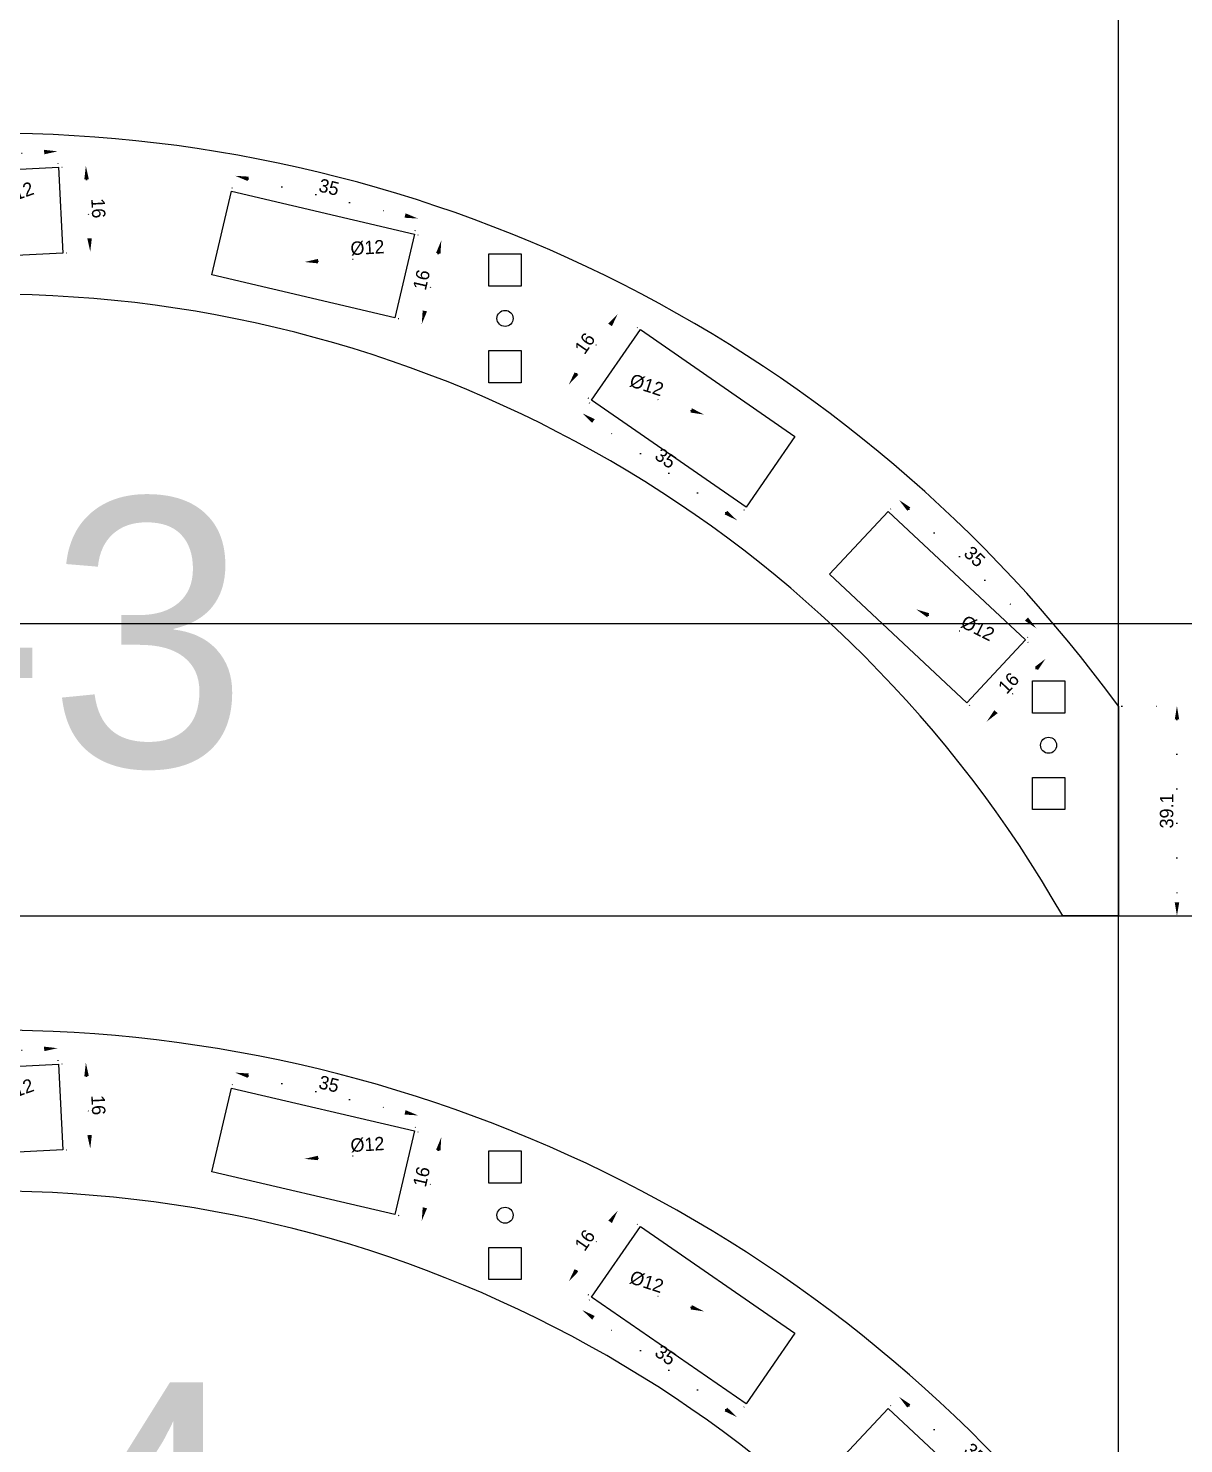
# Model space of a CAD drawing. Header units: millimetres. Extents: x -118 to 1034, y -2217 to 612.
# Drawn here: x 652.5 to 867.7, y -835.3 to -571.6 of the extents above; entities that cross this region are included whole.
import ezdxf
from ezdxf.enums import TextEntityAlignment as Align

# ---------------------------------------------------------------- set-up
doc = ezdxf.new("R2010")
doc.units = ezdxf.units.MM
doc.linetypes.add('DOTTED', pattern=[6.35, 0, -6.35])
doc.layers.add('Dimensions', color=1, linetype='DOTTED')
doc.layers.add('Notes', color=73, linetype='Continuous')
doc.layers.add('Holes', color=1, linetype='Continuous', plot=False)
doc.styles.get("Standard").update_dxf_attribs({"font": 'FreeSans.ttf'})
doc.dimstyles.new('ISO-25', dxfattribs={"dimtxt": 2.5, "dimasz": 2.5, "dimexe": 1.25, "dimexo": 0.625, "dimtad": 1, "dimdec": 3, "dimdsep": 46, "dimtxsty": 'Standard', "dimcen": 2.5, "dimadec": 0, "dimazin": 0, "dimtfac": 1, "dimtmove": 0, "dimatfit": 3, "dimfxl": 1, "dimarcsym": 0})

# ---------------------------------------------------------------- blocks, each defined once
blk = doc.blocks.new('*D33')
at = {"layer": 'Defpoints', "color": 0}
for p in [(167.12, -55.48), (194.71, -77.22), (192.68, -79.39)]:
    blk.add_point(p, dxfattribs=at)
at = {"layer": 'Dimensions', "color": 0, "lineweight": -2}
for p, q in [((167.54, -55.03), (170, -52.4)), ((170.97, -55.02), (192.88, -75.52)), ((193.1, -78.94), (195.56, -76.31))]:
    blk.add_line(p, q, dxfattribs=at)
at = {"layer": 'Dimensions', "color": 0}
for points in [[(171.26, -54.72), (170.69, -55.33), (169.15, -53.32)], [(192.6, -75.82), (193.17, -75.21), (194.71, -77.22)]]:
    blk.add_solid(points, dxfattribs=at)
at = {"layer": 'Dimensions', "color": 0, "insert": (183.23, -63.87), "char_height": 2.5, "attachment_point": 5, "rotation": 316.9131}
blk.add_mtext('35', dxfattribs=at)
blk = doc.blocks.new('*D34')
at = {"layer": 'Defpoints', "color": 0}
for p in [(12.58, 8.65), (13.39, -7.33), (18.52, -7.07)]:
    blk.add_point(p, dxfattribs=at)
at = {"layer": 'Dimensions', "color": 0, "lineweight": -2}
for p, q in [((13.2, 8.68), (18.95, 8.97)), ((17.83, 6.41), (18.39, -4.57)), ((14.01, -7.3), (19.76, -7.01))]:
    blk.add_line(p, q, dxfattribs=at)
at = {"layer": 'Dimensions', "color": 0}
for points in [[(18.25, 6.43), (17.41, 6.39), (17.7, 8.91)], [(17.97, -4.59), (18.81, -4.55), (18.52, -7.07)]]:
    blk.add_solid(points, dxfattribs=at)
at = {"layer": 'Dimensions', "color": 0, "insert": (20.02, 1.02), "char_height": 2.5, "attachment_point": 5, "rotation": 272.9103}
blk.add_mtext('16', dxfattribs=at)
blk = doc.blocks.new('*D35')
at = {"layer": 'Defpoints', "color": 0}
for p in [(172.35, -73.69), (183.09, -79.03)]:
    blk.add_point(p, dxfattribs=at)
at = {"layer": 'Dimensions', "color": 0, "lineweight": -2}
blk.add_line((174.58, -74.8), (186.06, -80.5), dxfattribs=at)
at = {"layer": 'Dimensions', "color": 0}
blk.add_solid([(174.77, -74.42), (174.4, -75.17), (172.35, -73.69)], dxfattribs=at)
at = {"layer": 'Dimensions', "color": 0, "insert": (183.81, -77.23), "char_height": 2.5, "attachment_point": 5, "rotation": 333.5748}
blk.add_mtext('%%c12', dxfattribs=at)
blk = doc.blocks.new('Square hole unit')
for points in [[(-3, 6), (-3, 12), (3, 12), (3, 6)], [(-3, -12), (-3, -6), (3, -6), (3, -12)]]:
    blk.add_lwpolyline(points, close=True)
blk.add_circle((0, 0), 1.5)
blk = doc.blocks.new('*D1185')
at = {"layer": 'Defpoints', "color": 0}
for p in [(12.43, 11.62), (12.58, 8.65), (-22.38, 6.87)]:
    blk.add_point(p, dxfattribs=at)
at = {"layer": 'Dimensions', "color": 0, "lineweight": -2}
for p, q in [((-22.41, 7.5), (-22.59, 11.09)), ((-20.03, 9.97), (9.93, 11.49)), ((12.55, 9.27), (12.36, 12.86))]:
    blk.add_line(p, q, dxfattribs=at)
at = {"layer": 'Dimensions', "color": 0}
for points in [[(9.95, 11.07), (9.91, 11.91), (12.43, 11.62)], [(-20.05, 10.38), (-20.01, 9.55), (-22.53, 9.84)]]:
    blk.add_solid(points, dxfattribs=at)
at = {"layer": 'Dimensions', "color": 0, "insert": (-5.15, 12.64), "char_height": 2.5, "attachment_point": 5, "rotation": 2.9103}
blk.add_mtext('35', dxfattribs=at)
blk = doc.blocks.new('*D1187')
at = {"layer": 'Defpoints', "color": 0}
for p in [(167.12, -55.48), (194.71, -77.22), (192.68, -79.39)]:
    blk.add_point(p, dxfattribs=at)
at = {"layer": 'Dimensions', "color": 0, "lineweight": -2}
for p, q in [((167.54, -55.03), (170, -52.4)), ((170.97, -55.02), (192.88, -75.52)), ((193.1, -78.94), (195.56, -76.31))]:
    blk.add_line(p, q, dxfattribs=at)
at = {"layer": 'Dimensions', "color": 0}
for points in [[(171.26, -54.72), (170.69, -55.33), (169.15, -53.32)], [(192.6, -75.82), (193.17, -75.21), (194.71, -77.22)]]:
    blk.add_solid(points, dxfattribs=at)
at = {"layer": 'Dimensions', "color": 0, "insert": (183.23, -63.87), "char_height": 2.5, "attachment_point": 5, "rotation": 316.9131}
blk.add_mtext('35', dxfattribs=at)
blk = doc.blocks.new('*D1191')
at = {"layer": 'Defpoints', "color": 0}
for p in [(5.65, 2.01), (-5.65, -2.01)]:
    blk.add_point(p, dxfattribs=at)
at = {"layer": 'Dimensions', "color": 0, "lineweight": -2}
blk.add_line((-3.3, -1.17), (8.78, 3.12), dxfattribs=at)
at = {"layer": 'Dimensions', "color": 0}
blk.add_solid([(-3.44, -0.78), (-3.16, -1.57), (-5.65, -2.01)], dxfattribs=at)
at = {"layer": 'Dimensions', "color": 0, "insert": (4.86, 3.78), "char_height": 2.5, "attachment_point": 5, "rotation": 19.572}
blk.add_mtext('%%c12', dxfattribs=at)
blk = doc.blocks.new('*D1192')
at = {"layer": 'Defpoints', "color": 0}
for p in [(172.35, -73.69), (183.09, -79.03)]:
    blk.add_point(p, dxfattribs=at)
at = {"layer": 'Dimensions', "color": 0, "lineweight": -2}
blk.add_line((174.58, -74.8), (186.06, -80.5), dxfattribs=at)
at = {"layer": 'Dimensions', "color": 0}
blk.add_solid([(174.77, -74.42), (174.4, -75.17), (172.35, -73.69)], dxfattribs=at)
at = {"layer": 'Dimensions', "color": 0, "insert": (183.81, -77.23), "char_height": 2.5, "attachment_point": 5, "rotation": 333.5748}
blk.add_mtext('%%c12', dxfattribs=at)
blk = doc.blocks.new('*D1193')
at = {"layer": 'Defpoints', "color": 0}
for p in [(44.82, 4.18), (79.58, -0.9), (78.91, -3.79)]:
    blk.add_point(p, dxfattribs=at)
at = {"layer": 'Dimensions', "color": 0, "lineweight": -2}
for p, q in [((44.97, 4.79), (45.79, 8.29)), ((47.94, 6.5), (77.15, -0.33)), ((79.05, -3.18), (79.87, 0.32))]:
    blk.add_line(p, q, dxfattribs=at)
at = {"layer": 'Dimensions', "color": 0}
for points in [[(48.03, 6.91), (47.84, 6.09), (45.5, 7.07)], [(77.05, -0.74), (77.24, 0.08), (79.58, -0.9)]]:
    blk.add_solid(points, dxfattribs=at)
at = {"layer": 'Dimensions', "color": 0, "insert": (62.98, 4.95), "char_height": 2.5, "attachment_point": 5, "rotation": 346.8394}
blk.add_mtext('35', dxfattribs=at)
blk = doc.blocks.new('*D1194')
at = {"layer": 'Defpoints', "color": 0}
for p in [(12.58, 8.65), (13.39, -7.33), (18.52, -7.07)]:
    blk.add_point(p, dxfattribs=at)
at = {"layer": 'Dimensions', "color": 0, "lineweight": -2}
for p, q in [((13.2, 8.68), (18.95, 8.97)), ((17.83, 6.41), (18.39, -4.57)), ((14.01, -7.3), (19.76, -7.01))]:
    blk.add_line(p, q, dxfattribs=at)
at = {"layer": 'Dimensions', "color": 0}
for points in [[(18.25, 6.43), (17.41, 6.39), (17.7, 8.91)], [(17.97, -4.59), (18.81, -4.55), (18.52, -7.07)]]:
    blk.add_solid(points, dxfattribs=at)
at = {"layer": 'Dimensions', "color": 0, "insert": (20.02, 1.02), "char_height": 2.5, "attachment_point": 5, "rotation": 272.9103}
blk.add_mtext('16', dxfattribs=at)
blk = doc.blocks.new('*D1195')
at = {"layer": 'Defpoints', "color": 0}
for p in [(58.44, -8.99), (70.41, -8.26)]:
    blk.add_point(p, dxfattribs=at)
at = {"layer": 'Dimensions', "color": 0, "lineweight": -2}
blk.add_line((60.93, -8.84), (73.72, -8.05), dxfattribs=at)
at = {"layer": 'Dimensions', "color": 0}
blk.add_solid([(60.91, -8.42), (60.96, -9.25), (58.44, -8.99)], dxfattribs=at)
at = {"layer": 'Dimensions', "color": 0, "insert": (70.14, -6.34), "char_height": 2.5, "attachment_point": 5, "rotation": 3.5012}
blk.add_mtext('%%c12', dxfattribs=at)
blk = doc.blocks.new('*D1197')
at = {"layer": 'Defpoints', "color": 0}
for p in [(78.91, -3.79), (75.26, -19.37), (80.26, -20.54)]:
    blk.add_point(p, dxfattribs=at)
at = {"layer": 'Dimensions', "color": 0, "lineweight": -2}
for p, q in [((79.51, -3.93), (85.12, -5.25)), ((83.34, -7.4), (80.83, -18.11)), ((75.87, -19.51), (81.48, -20.83))]:
    blk.add_line(p, q, dxfattribs=at)
at = {"layer": 'Dimensions', "color": 0}
for points in [[(83.74, -7.49), (82.93, -7.3), (83.9, -4.96)], [(80.43, -18.01), (81.24, -18.2), (80.26, -20.54)]]:
    blk.add_solid(points, dxfattribs=at)
at = {"layer": 'Dimensions', "color": 0, "insert": (80.22, -12.32), "char_height": 2.5, "attachment_point": 5, "rotation": 76.8394}
blk.add_mtext('16', dxfattribs=at)
blk = doc.blocks.new('*D1198')
at = {"layer": 'Defpoints', "color": 0}
for p in [(192.68, -79.39), (181.75, -91.08), (185.5, -94.59)]:
    blk.add_point(p, dxfattribs=at)
at = {"layer": 'Dimensions', "color": 0, "lineweight": -2}
for p, q in [((193.13, -79.82), (197.34, -83.75)), ((194.72, -84.73), (187.21, -92.76)), ((182.2, -91.51), (186.41, -95.44))]:
    blk.add_line(p, q, dxfattribs=at)
at = {"layer": 'Dimensions', "color": 0}
for points in [[(195.02, -85.01), (194.42, -84.44), (196.43, -82.9)], [(186.9, -92.47), (187.51, -93.04), (185.5, -94.59)]]:
    blk.add_solid(points, dxfattribs=at)
at = {"layer": 'Dimensions', "color": 0, "insert": (189.56, -87.43), "char_height": 2.5, "attachment_point": 5, "rotation": 46.9131}
blk.add_mtext('16', dxfattribs=at)
blk = doc.blocks.new('*D1199')
at = {"layer": 'Defpoints', "color": 0}
for p in [(111.87, -34.74), (110.18, -37.18), (140.66, -54.65)]:
    blk.add_point(p, dxfattribs=at)
at = {"layer": 'Dimensions', "color": 0, "lineweight": -2}
for p, q in [((111.52, -35.25), (109.47, -38.21)), ((136.91, -55.67), (112.24, -38.61)), ((140.3, -55.17), (138.26, -58.12))]:
    blk.add_line(p, q, dxfattribs=at)
at = {"layer": 'Dimensions', "color": 0}
for points in [[(112.48, -38.26), (112, -38.95), (110.18, -37.18)], [(136.68, -56.02), (137.15, -55.33), (138.97, -57.1)]]:
    blk.add_solid(points, dxfattribs=at)
at = {"layer": 'Dimensions', "color": 0, "insert": (125.67, -45.56), "char_height": 2.5, "attachment_point": 5, "rotation": 325.3265}
blk.add_mtext('35', dxfattribs=at)
blk = doc.blocks.new('*D1200')
at = {"layer": 'Defpoints', "color": 0}
for p in [(116.76, -18.66), (120.98, -21.58), (111.87, -34.74)]:
    blk.add_point(p, dxfattribs=at)
at = {"layer": 'Dimensions', "color": 0, "lineweight": -2}
for p, q in [((120.46, -21.23), (115.73, -17.95)), ((109.08, -29.76), (115.33, -20.72)), ((111.36, -34.39), (106.62, -31.11))]:
    blk.add_line(p, q, dxfattribs=at)
at = {"layer": 'Dimensions', "color": 0}
for points in [[(115.68, -20.95), (114.99, -20.48), (116.76, -18.66)], [(108.73, -29.53), (109.42, -30), (107.65, -31.82)]]:
    blk.add_solid(points, dxfattribs=at)
at = {"layer": 'Dimensions', "color": 0, "insert": (110.63, -24.15), "char_height": 2.5, "attachment_point": 5, "rotation": 55.3265}
blk.add_mtext('16', dxfattribs=at)
blk = doc.blocks.new('*D1201')
at = {"layer": 'Defpoints', "color": 0}
for p in [(121.41, -33.7), (132.82, -37.41)]:
    blk.add_point(p, dxfattribs=at)
at = {"layer": 'Dimensions', "color": 0, "lineweight": -2}
blk.add_line((130.45, -36.64), (118.26, -32.68), dxfattribs=at)
at = {"layer": 'Dimensions', "color": 0}
blk.add_solid([(130.32, -37.04), (130.57, -36.24), (132.82, -37.41)], dxfattribs=at)
at = {"layer": 'Dimensions', "color": 0, "insert": (122.15, -31.92), "char_height": 2.5, "attachment_point": 5, "rotation": 341.9883}
blk.add_mtext('%%c12', dxfattribs=at)
blk = doc.blocks.new('*D1204')
at = {"layer": 'Defpoints', "color": 0}
for p in [(855.51, -697.87), (845.15, -736.97), (866.42, -736.97)]:
    blk.add_point(p, dxfattribs=at)
at = {"layer": 'Dimensions', "color": 0, "lineweight": -2}
for p, q in [((856.13, -697.87), (867.67, -697.87)), ((866.42, -700.37), (866.42, -734.47)), ((845.78, -736.97), (867.67, -736.97))]:
    blk.add_line(p, q, dxfattribs=at)
at = {"layer": 'Dimensions', "color": 0}
for points in [[(866.84, -700.37), (866.01, -700.37), (866.42, -697.87)], [(866.01, -734.47), (866.84, -734.47), (866.42, -736.97)]]:
    blk.add_solid(points, dxfattribs=at)
at = {"layer": 'Dimensions', "color": 0, "insert": (864.51, -717.42), "char_height": 2.5, "attachment_point": 5, "rotation": 90}
blk.add_mtext('39.1', dxfattribs=at)
blk = doc.blocks.new('*D1205')
at = {"layer": 'Defpoints', "color": 0}
for p in [(12.58, 8.65), (13.39, -7.33), (18.52, -7.07)]:
    blk.add_point(p, dxfattribs=at)
at = {"layer": 'Dimensions', "color": 0, "lineweight": -2}
for p, q in [((13.2, 8.68), (18.95, 8.97)), ((17.83, 6.41), (18.39, -4.57)), ((14.01, -7.3), (19.76, -7.01))]:
    blk.add_line(p, q, dxfattribs=at)
at = {"layer": 'Dimensions', "color": 0}
for points in [[(18.25, 6.43), (17.41, 6.39), (17.7, 8.91)], [(17.97, -4.59), (18.81, -4.55), (18.52, -7.07)]]:
    blk.add_solid(points, dxfattribs=at)
at = {"layer": 'Dimensions', "color": 0, "insert": (20.02, 1.02), "char_height": 2.5, "attachment_point": 5, "rotation": 272.9103}
blk.add_mtext('16', dxfattribs=at)
blk = doc.blocks.new('*D1206')
at = {"layer": 'Defpoints', "color": 0}
for p in [(58.44, -8.99), (70.41, -8.26)]:
    blk.add_point(p, dxfattribs=at)
at = {"layer": 'Dimensions', "color": 0, "lineweight": -2}
blk.add_line((60.93, -8.84), (73.72, -8.05), dxfattribs=at)
at = {"layer": 'Dimensions', "color": 0}
blk.add_solid([(60.91, -8.42), (60.96, -9.25), (58.44, -8.99)], dxfattribs=at)
at = {"layer": 'Dimensions', "color": 0, "insert": (70.14, -6.34), "char_height": 2.5, "attachment_point": 5, "rotation": 3.5012}
blk.add_mtext('%%c12', dxfattribs=at)
blk = doc.blocks.new('*D1209')
at = {"layer": 'Defpoints', "color": 0}
for p in [(111.87, -34.74), (110.18, -37.18), (140.66, -54.65)]:
    blk.add_point(p, dxfattribs=at)
at = {"layer": 'Dimensions', "color": 0, "lineweight": -2}
for p, q in [((111.52, -35.25), (109.47, -38.21)), ((136.91, -55.67), (112.24, -38.61)), ((140.3, -55.17), (138.26, -58.12))]:
    blk.add_line(p, q, dxfattribs=at)
at = {"layer": 'Dimensions', "color": 0}
for points in [[(112.48, -38.26), (112, -38.95), (110.18, -37.18)], [(136.68, -56.02), (137.15, -55.33), (138.97, -57.1)]]:
    blk.add_solid(points, dxfattribs=at)
at = {"layer": 'Dimensions', "color": 0, "insert": (125.67, -45.56), "char_height": 2.5, "attachment_point": 5, "rotation": 325.3265}
blk.add_mtext('35', dxfattribs=at)
blk = doc.blocks.new('*D1210')
at = {"layer": 'Defpoints', "color": 0}
for p in [(116.76, -18.66), (120.98, -21.58), (111.87, -34.74)]:
    blk.add_point(p, dxfattribs=at)
at = {"layer": 'Dimensions', "color": 0, "lineweight": -2}
for p, q in [((120.46, -21.23), (115.73, -17.95)), ((109.08, -29.76), (115.33, -20.72)), ((111.36, -34.39), (106.62, -31.11))]:
    blk.add_line(p, q, dxfattribs=at)
at = {"layer": 'Dimensions', "color": 0}
for points in [[(115.68, -20.95), (114.99, -20.48), (116.76, -18.66)], [(108.73, -29.53), (109.42, -30), (107.65, -31.82)]]:
    blk.add_solid(points, dxfattribs=at)
at = {"layer": 'Dimensions', "color": 0, "insert": (110.63, -24.15), "char_height": 2.5, "attachment_point": 5, "rotation": 55.3265}
blk.add_mtext('16', dxfattribs=at)
blk = doc.blocks.new('*D1214')
at = {"layer": 'Defpoints', "color": 0}
for p in [(5.65, 2.01), (-5.65, -2.01)]:
    blk.add_point(p, dxfattribs=at)
at = {"layer": 'Dimensions', "color": 0, "lineweight": -2}
blk.add_line((-3.3, -1.17), (8.78, 3.12), dxfattribs=at)
at = {"layer": 'Dimensions', "color": 0}
blk.add_solid([(-3.44, -0.78), (-3.16, -1.57), (-5.65, -2.01)], dxfattribs=at)
at = {"layer": 'Dimensions', "color": 0, "insert": (4.86, 3.78), "char_height": 2.5, "attachment_point": 5, "rotation": 19.572}
blk.add_mtext('%%c12', dxfattribs=at)
blk = doc.blocks.new('*D1216')
at = {"layer": 'Defpoints', "color": 0}
for p in [(78.91, -3.79), (75.26, -19.37), (80.26, -20.54)]:
    blk.add_point(p, dxfattribs=at)
at = {"layer": 'Dimensions', "color": 0, "lineweight": -2}
for p, q in [((79.51, -3.93), (85.12, -5.25)), ((83.34, -7.4), (80.83, -18.11)), ((75.87, -19.51), (81.48, -20.83))]:
    blk.add_line(p, q, dxfattribs=at)
at = {"layer": 'Dimensions', "color": 0}
for points in [[(83.74, -7.49), (82.93, -7.3), (83.9, -4.96)], [(80.43, -18.01), (81.24, -18.2), (80.26, -20.54)]]:
    blk.add_solid(points, dxfattribs=at)
at = {"layer": 'Dimensions', "color": 0, "insert": (80.22, -12.32), "char_height": 2.5, "attachment_point": 5, "rotation": 76.8394}
blk.add_mtext('16', dxfattribs=at)
blk = doc.blocks.new('*D1217')
at = {"layer": 'Defpoints', "color": 0}
for p in [(167.12, -55.48), (194.71, -77.22), (192.68, -79.39)]:
    blk.add_point(p, dxfattribs=at)
at = {"layer": 'Dimensions', "color": 0, "lineweight": -2}
for p, q in [((167.54, -55.03), (170, -52.4)), ((170.97, -55.02), (192.88, -75.52)), ((193.1, -78.94), (195.56, -76.31))]:
    blk.add_line(p, q, dxfattribs=at)
at = {"layer": 'Dimensions', "color": 0}
for points in [[(171.26, -54.72), (170.69, -55.33), (169.15, -53.32)], [(192.6, -75.82), (193.17, -75.21), (194.71, -77.22)]]:
    blk.add_solid(points, dxfattribs=at)
at = {"layer": 'Dimensions', "color": 0, "insert": (183.23, -63.87), "char_height": 2.5, "attachment_point": 5, "rotation": 316.9131}
blk.add_mtext('35', dxfattribs=at)
blk = doc.blocks.new('*D1219')
at = {"layer": 'Defpoints', "color": 0}
for p in [(44.82, 4.18), (79.58, -0.9), (78.91, -3.79)]:
    blk.add_point(p, dxfattribs=at)
at = {"layer": 'Dimensions', "color": 0, "lineweight": -2}
for p, q in [((44.97, 4.79), (45.79, 8.29)), ((47.94, 6.5), (77.15, -0.33)), ((79.05, -3.18), (79.87, 0.32))]:
    blk.add_line(p, q, dxfattribs=at)
at = {"layer": 'Dimensions', "color": 0}
for points in [[(48.03, 6.91), (47.84, 6.09), (45.5, 7.07)], [(77.05, -0.74), (77.24, 0.08), (79.58, -0.9)]]:
    blk.add_solid(points, dxfattribs=at)
at = {"layer": 'Dimensions', "color": 0, "insert": (62.98, 4.95), "char_height": 2.5, "attachment_point": 5, "rotation": 346.8394}
blk.add_mtext('35', dxfattribs=at)
blk = doc.blocks.new('*D1222')
at = {"layer": 'Defpoints', "color": 0}
for p in [(12.43, 11.62), (12.58, 8.65), (-22.38, 6.87)]:
    blk.add_point(p, dxfattribs=at)
at = {"layer": 'Dimensions', "color": 0, "lineweight": -2}
for p, q in [((-22.41, 7.5), (-22.59, 11.09)), ((-20.03, 9.97), (9.93, 11.49)), ((12.55, 9.27), (12.36, 12.86))]:
    blk.add_line(p, q, dxfattribs=at)
at = {"layer": 'Dimensions', "color": 0}
for points in [[(9.95, 11.07), (9.91, 11.91), (12.43, 11.62)], [(-20.05, 10.38), (-20.01, 9.55), (-22.53, 9.84)]]:
    blk.add_solid(points, dxfattribs=at)
at = {"layer": 'Dimensions', "color": 0, "insert": (-5.15, 12.64), "char_height": 2.5, "attachment_point": 5, "rotation": 2.9103}
blk.add_mtext('35', dxfattribs=at)
blk = doc.blocks.new('*D1224')
at = {"layer": 'Defpoints', "color": 0}
for p in [(121.41, -33.7), (132.82, -37.41)]:
    blk.add_point(p, dxfattribs=at)
at = {"layer": 'Dimensions', "color": 0, "lineweight": -2}
blk.add_line((130.45, -36.64), (118.26, -32.68), dxfattribs=at)
at = {"layer": 'Dimensions', "color": 0}
blk.add_solid([(130.32, -37.04), (130.57, -36.24), (132.82, -37.41)], dxfattribs=at)
at = {"layer": 'Dimensions', "color": 0, "insert": (122.15, -31.92), "char_height": 2.5, "attachment_point": 5, "rotation": 341.9883}
blk.add_mtext('%%c12', dxfattribs=at)
blk = doc.blocks.new('Level 3')
blk.add_line((210, -130.803), (199.6473, -130.803))
blk.add_lwpolyline([(210, -91.7029), (210, -130.803)])
for radius, start, end in [(260, 36.128927, 143.871073), (230, 29.769285, 150.230715)]:
    blk.add_arc((0, -245), radius, start, end)
at = {"layer": 'Holes'}
for points in [[(-21.5655, -9.1067), (-22.3778, 6.8727), (12.5771, 8.6497), (13.3894, -7.3297)], [(41.1819, -11.4034), (44.8248, 4.1764), (78.9056, -3.7924), (75.2627, -19.3722)], [(149.7614, -41.4939), (140.659, -54.6524), (111.8748, -34.741), (120.9772, -21.5825)], [(156.187, -67.1696), (167.1167, -55.4845), (192.6779, -79.3933), (181.7482, -91.0783)]]:
    blk.add_lwpolyline(points, close=True, dxfattribs=at)
blk.add_blockref('Square hole unit', (95.7714, -19.4943), dxfattribs=at)
at = {"layer": 'Holes', "rotation": 180}
blk.add_blockref('Square hole unit', (197, -99.01), dxfattribs=at)
at = {"layer": 'Notes'}
blk.add_text('L-3', height=50, dxfattribs=at).set_placement((-0.4252, -77.9759), align=Align.MIDDLE_CENTER)
at = {"layer": 'Dimensions'}
for base, p1, p2, angle, picture, middle in [((12.4262, 11.6165), (-22.3778, 6.8727), (12.5771, 8.6497), 2.910252, '*D1185', (-5.1484, 12.6406)), ((18.5165, -7.069), (12.5771, 8.6497), (13.3894, -7.3297), 92.910252, '*D1194', (20.023, 1.0179)), ((79.5819, -0.8999), (44.8248, 4.1764), (78.9056, -3.7924), 346.839429, '*D1193', (62.9776, 4.9494)), ((80.2616, -20.541), (78.9056, -3.7924), (75.2627, -19.3722), 76.839429, '*D1197', (80.2182, -12.3151)), ((116.7551, -18.6619), (111.8748, -34.741), (120.9772, -21.5825), 235.32654, '*D1200', (110.6289, -24.1516)), ((110.1848, -37.184), (140.659, -54.6524), (111.8748, -34.741), 145.32654, '*D1199', (125.6665, -45.5647)), ((194.7071, -77.2238), (167.1167, -55.4845), (192.6779, -79.3933), 316.913066, '*D1187', (183.2348, -63.8707)), ((185.4974, -94.5852), (192.6779, -79.3933), (181.7482, -91.0783), 46.913066, '*D1198', (189.5636, -87.4344))]:
    dim = blk.add_linear_dim(base=base, p1=p1, p2=p2, angle=angle, dimstyle='ISO-25', dxfattribs=at)
    dim.commit()
    dim.dimension.update_dxf_attribs({"geometry": picture, "text_midpoint": middle})
for p1, p2, picture, middle in [((5.6533, 2.0099), (-5.6533, -2.0099), '*D1191', (5.5082, 1.9584)), ((70.4144, -8.256), (58.4368, -8.9889), '*D1195', (70.2607, -8.2654)), ((121.4113, -33.7021), (132.8232, -37.4127), '*D1201', (121.5577, -33.7498)), ((183.092, -79.0256), (172.3458, -73.6852), '*D1192', (182.9541, -78.957))]:
    dim = blk.add_diameter_dim_2p(p1=p1, p2=p2, dimstyle='ISO-25', dxfattribs=at)
    dim.commit()
    dim.dimension.update_dxf_attribs({"geometry": picture, "text_midpoint": middle, "dimtype": 163})
blk = doc.blocks.new('Level 4')
for radius, start, end in [(260, 36.128927, 143.871073), (230, 30.171588, 149.828412)]:
    blk.add_arc((0, -245), radius, start, end)
at = {"layer": 'Holes'}
for points in [[(-21.5655, -9.1067), (-22.3778, 6.8727), (12.5771, 8.6497), (13.3894, -7.3297)], [(41.1819, -11.4034), (44.8248, 4.1764), (78.9056, -3.7924), (75.2627, -19.3722)], [(149.7614, -41.4939), (140.659, -54.6524), (111.8748, -34.741), (120.9772, -21.5825)], [(156.187, -67.1696), (167.1167, -55.4845), (192.6779, -79.3933), (181.7482, -91.0783)]]:
    blk.add_lwpolyline(points, close=True, dxfattribs=at)
blk.add_blockref('Square hole unit', (95.7714, -19.4943), dxfattribs=at)
at = {"layer": 'Notes'}
blk.add_text('L-4', height=50, dxfattribs=at).set_placement((-0.3719, -75.6368), align=Align.MIDDLE_CENTER)
at = {"layer": 'Dimensions'}
for base, p1, p2, angle, picture, middle in [((12.4262, 11.6165), (-22.3778, 6.8727), (12.5771, 8.6497), 2.910252, '*D1222', (-5.1484, 12.6406)), ((18.5165, -7.069), (12.5771, 8.6497), (13.3894, -7.3297), 92.910252, '*D1205', (20.023, 1.0179)), ((79.5819, -0.8999), (44.8248, 4.1764), (78.9056, -3.7924), 346.839429, '*D1219', (62.9776, 4.9494)), ((80.2616, -20.541), (78.9056, -3.7924), (75.2627, -19.3722), 76.839429, '*D1216', (80.2182, -12.3151)), ((116.7551, -18.6619), (111.8748, -34.741), (120.9772, -21.5825), 235.32654, '*D1210', (110.6289, -24.1516)), ((110.1848, -37.184), (140.659, -54.6524), (111.8748, -34.741), 145.32654, '*D1209', (125.6665, -45.5647)), ((194.7071, -77.2238), (167.1167, -55.4845), (192.6779, -79.3933), 316.913066, '*D1217', (183.2348, -63.8707))]:
    dim = blk.add_linear_dim(base=base, p1=p1, p2=p2, angle=angle, dimstyle='ISO-25', dxfattribs=at)
    dim.commit()
    dim.dimension.update_dxf_attribs({"geometry": picture, "text_midpoint": middle})
for p1, p2, picture, middle in [((5.6533, 2.0099), (-5.6533, -2.0099), '*D1214', (5.5082, 1.9584)), ((70.4144, -8.256), (58.4368, -8.9889), '*D1206', (70.2607, -8.2654)), ((121.4113, -33.7021), (132.8232, -37.4127), '*D1224', (121.5577, -33.7498))]:
    dim = blk.add_diameter_dim_2p(p1=p1, p2=p2, dimstyle='ISO-25', dxfattribs=at)
    dim.commit()
    dim.dimension.update_dxf_attribs({"geometry": picture, "text_midpoint": middle, "dimtype": 163})

msp = doc.modelspace()

# ---------------------------------------------------------------- linework, layer by layer
for p, direction in [((855.5074, -1025.769), (0, 1)), ((467.7885, -682.5253), (1, 0)), ((845.7797, -736.9729), (1, 0))]:
    msp.add_xline(p, direction)

# ---------------------------------------------------------------- block references
for name, p in [('Level 3', (645.5074, -606.1699)), ('Level 4', (645.5074, -773.2344))]:
    msp.add_blockref(name, p)

# ---------------------------------------------------------------- dimensions: what is measured, and where the dimension line sits
at = {"layer": 'Dimensions'}
for base, p1, p2, angle, picture, middle in [((663.747, -2129.0388), (657.8075, -2113.3201), (658.6199, -2129.2994), 92.910252, '*D34', (665.2535, -2120.9519)), ((725.492, -2142.5108), (724.136, -2125.7622), (720.4931, -2141.342), 76.839429, '*D34', (725.4486, -2134.2849)), ((762.6123, -2141.0133), (757.732, -2157.0924), (766.8343, -2143.9339), 235.32654, '*D34', (756.4861, -2146.5031)), ((831.2322, -2217.0881), (838.4126, -2201.8961), (827.4829, -2213.5812), 46.913066, '*D34', (835.2984, -2209.9373)), ((725.492, -1882.5108), (724.136, -1865.7622), (720.4931, -1881.342), 76.839429, '*D34', (725.4486, -1874.2849)), ((762.6123, -1881.0133), (757.732, -1897.0924), (766.8343, -1883.9339), 235.32654, '*D34', (756.4861, -1886.5031)), ((831.2322, -1957.0881), (838.4126, -1941.8961), (827.4829, -1953.5812), 46.913066, '*D34', (835.2984, -1949.9373)), ((663.747, -1869.0388), (657.8075, -1853.3201), (658.6199, -1869.2994), 92.910252, '*D34', (665.2535, -1860.9519)), ((663.747, -1609.0388), (657.8075, -1593.3201), (658.6199, -1609.2994), 92.910252, '*D34', (665.2535, -1600.9519)), ((725.492, -1622.5108), (724.136, -1605.7622), (720.4931, -1621.342), 76.839429, '*D34', (725.4486, -1614.2849)), ((762.6123, -1621.0133), (757.732, -1637.0924), (766.8343, -1623.9339), 235.32654, '*D34', (756.4861, -1626.5031)), ((831.2322, -1697.0881), (838.4126, -1681.8961), (827.4829, -1693.5812), 46.913066, '*D34', (835.2984, -1689.9373)), ((663.747, -1349.0388), (657.8075, -1333.3201), (658.6199, -1349.2994), 92.910252, '*D34', (665.2535, -1340.9519)), ((725.492, -1362.5108), (724.136, -1345.7622), (720.4931, -1361.342), 76.839429, '*D34', (725.4486, -1354.2849)), ((762.6123, -1361.0133), (757.732, -1377.0924), (766.8343, -1363.9339), 235.32654, '*D34', (756.4861, -1366.5031)), ((831.2322, -1437.0881), (838.4126, -1421.8961), (827.4829, -1433.5812), 46.913066, '*D34', (835.2984, -1429.9373)), ((663.747, -1089.0388), (657.8075, -1073.3201), (658.6199, -1089.2994), 92.910252, '*D34', (665.2535, -1080.9519)), ((725.492, -1102.5108), (724.136, -1085.7622), (720.4931, -1101.342), 76.839429, '*D34', (725.4486, -1094.2849)), ((762.6123, -1101.0133), (757.732, -1117.0924), (766.8343, -1103.9339), 235.32654, '*D34', (756.4861, -1106.5031)), ((831.2322, -1177.0881), (838.4126, -1161.8961), (827.4829, -1173.5812), 46.913066, '*D34', (835.2984, -1169.9373)), ((663.747, -829.0388), (657.8075, -813.3201), (658.6199, -829.2994), 92.910252, '*D34', (665.2535, -820.9519)), ((725.492, -842.5108), (724.136, -825.7622), (720.4931, -841.342), 76.839429, '*D34', (725.4486, -834.2849)), ((762.6123, -841.0133), (757.732, -857.0924), (766.8343, -843.9339), 235.32654, '*D34', (756.4861, -846.5031)), ((831.2322, -917.0881), (838.4126, -901.8961), (827.4829, -913.5812), 46.913066, '*D34', (835.2984, -909.9373)), ((663.747, -656.7707), (657.8075, -641.052), (658.6199, -657.0313), 92.910252, '*D34', (665.2535, -648.6838)), ((725.492, -670.2427), (724.136, -653.4941), (720.4931, -669.0739), 76.839429, '*D34', (725.4486, -662.0168)), ((762.6123, -668.7453), (757.732, -684.8243), (766.8343, -671.6658), 235.32654, '*D34', (756.4861, -674.235)), ((831.2322, -744.82), (838.4126, -729.628), (827.4829, -741.3131), 46.913066, '*D34', (835.2984, -737.6692)), ((657.6567, -2110.3533), (622.8527, -2115.0971), (657.8075, -2113.3201), 2.910252, '*D33', (640.082, -2109.3291)), ((724.8124, -2122.8696), (690.0553, -2117.7934), (724.136, -2125.7622), 346.839429, '*D33', (708.208, -2117.0204)), ((756.042, -2159.5355), (786.5162, -2177.0039), (757.732, -2157.0924), 145.32654, '*D33', (771.5237, -2167.9161)), ((840.4419, -2199.7266), (812.8515, -2177.9873), (838.4126, -2201.8961), 316.913066, '*D33', (828.9696, -2186.3736)), ((724.8124, -1862.8696), (690.0553, -1857.7934), (724.136, -1865.7622), 346.839429, '*D33', (708.208, -1857.0204)), ((756.042, -1899.5355), (786.5162, -1917.0039), (757.732, -1897.0924), 145.32654, '*D33', (771.5237, -1907.9161)), ((840.4419, -1939.7266), (812.8515, -1917.9873), (838.4126, -1941.8961), 316.913066, '*D33', (828.9696, -1926.3736)), ((657.6567, -1850.3533), (622.8527, -1855.0971), (657.8075, -1853.3201), 2.910252, '*D33', (640.082, -1849.3291)), ((657.6567, -1590.3533), (622.8527, -1595.0971), (657.8075, -1593.3201), 2.910252, '*D33', (640.082, -1589.3291)), ((724.8124, -1602.8696), (690.0553, -1597.7934), (724.136, -1605.7622), 346.839429, '*D33', (708.208, -1597.0204)), ((756.042, -1639.5355), (786.5162, -1657.0039), (757.732, -1637.0924), 145.32654, '*D33', (771.5237, -1647.9161)), ((840.4419, -1679.7266), (812.8515, -1657.9873), (838.4126, -1681.8961), 316.913066, '*D33', (828.9696, -1666.3736)), ((657.6567, -1330.3533), (622.8527, -1335.0971), (657.8075, -1333.3201), 2.910252, '*D33', (640.082, -1329.3291)), ((724.8124, -1342.8696), (690.0553, -1337.7934), (724.136, -1345.7622), 346.839429, '*D33', (708.208, -1337.0204)), ((756.042, -1379.5355), (786.5162, -1397.0039), (757.732, -1377.0924), 145.32654, '*D33', (771.5237, -1387.9161)), ((840.4419, -1419.7266), (812.8515, -1397.9873), (838.4126, -1421.8961), 316.913066, '*D33', (828.9696, -1406.3736)), ((657.6567, -1070.3533), (622.8527, -1075.0971), (657.8075, -1073.3201), 2.910252, '*D33', (640.082, -1069.3291)), ((724.8124, -1082.8696), (690.0553, -1077.7934), (724.136, -1085.7622), 346.839429, '*D33', (708.208, -1077.0204)), ((756.042, -1119.5355), (786.5162, -1137.0039), (757.732, -1117.0924), 145.32654, '*D33', (771.5237, -1127.9161)), ((840.4419, -1159.7266), (812.8515, -1137.9873), (838.4126, -1161.8961), 316.913066, '*D33', (828.9696, -1146.3736)), ((657.6567, -810.3533), (622.8527, -815.0971), (657.8075, -813.3201), 2.910252, '*D33', (640.082, -809.3291)), ((724.8124, -822.8696), (690.0553, -817.7934), (724.136, -825.7622), 346.839429, '*D33', (708.208, -817.0204)), ((756.042, -859.5355), (786.5162, -877.0039), (757.732, -857.0924), 145.32654, '*D33', (771.5237, -867.9161)), ((840.4419, -899.7266), (812.8515, -877.9873), (838.4126, -901.8961), 316.913066, '*D33', (828.9696, -886.3736)), ((657.6567, -638.0852), (622.8527, -642.829), (657.8075, -641.052), 2.910252, '*D33', (640.082, -637.0611)), ((724.8124, -650.6016), (690.0553, -645.5253), (724.136, -653.4941), 346.839429, '*D33', (708.208, -644.7523)), ((756.042, -687.2674), (786.5162, -704.7358), (757.732, -684.8243), 145.32654, '*D33', (771.5237, -695.6481)), ((840.4419, -727.4585), (812.8515, -705.7192), (838.4126, -729.628), 316.913066, '*D33', (828.9696, -714.1055)), ((866.4233, -736.9729), (855.5074, -697.8728), (845.1547, -736.9729), 90, '*D1204', (864.5082, -717.4229))]:
    dim = msp.add_linear_dim(base=base, p1=p1, p2=p2, angle=angle, dimstyle='ISO-25', dxfattribs=at)
    dim.commit()
    dim.dimension.update_dxf_attribs({"geometry": picture, "text_midpoint": middle})
for p1, p2, middle in [((715.6448, -2130.2258), (703.6672, -2130.9587), (715.4911, -2130.2352)), ((767.2685, -2156.0536), (778.6804, -2159.7641), (767.4149, -2156.1012)), ((828.8267, -2201.5284), (818.0805, -2196.1881), (828.6888, -2201.4599)), ((715.6448, -1870.2258), (703.6672, -1870.9587), (715.4911, -1870.2352)), ((767.2685, -1896.0536), (778.6804, -1899.7641), (767.4149, -1896.1012)), ((828.8267, -1941.5284), (818.0805, -1936.1881), (828.6888, -1941.4599)), ((715.6448, -1610.2258), (703.6672, -1610.9587), (715.4911, -1610.2352)), ((767.2685, -1636.0536), (778.6804, -1639.7641), (767.4149, -1636.1012)), ((828.8267, -1681.5284), (818.0805, -1676.1881), (828.6888, -1681.4599)), ((715.6448, -1350.2258), (703.6672, -1350.9587), (715.4911, -1350.2352)), ((767.2685, -1376.0536), (778.6804, -1379.7641), (767.4149, -1376.1012)), ((828.8267, -1421.5284), (818.0805, -1416.1881), (828.6888, -1421.4599)), ((715.6448, -1090.2258), (703.6672, -1090.9587), (715.4911, -1090.2352)), ((767.2685, -1116.0536), (778.6804, -1119.7641), (767.4149, -1116.1012)), ((828.8267, -1161.5284), (818.0805, -1156.1881), (828.6888, -1161.4599)), ((715.6448, -830.2258), (703.6672, -830.9587), (715.4911, -830.2352)), ((767.2685, -856.0536), (778.6804, -859.7641), (767.4149, -856.1012)), ((828.8267, -901.5284), (818.0805, -896.1881), (828.6888, -901.4599)), ((715.6448, -657.9577), (703.6672, -658.6906), (715.4911, -657.9671)), ((767.2685, -683.7855), (778.6804, -687.496), (767.4149, -683.8331)), ((828.8267, -729.2603), (818.0805, -723.92), (828.6888, -729.1918))]:
    dim = msp.add_diameter_dim_2p(p1=p1, p2=p2, dimstyle='ISO-25', dxfattribs=at)
    dim.commit()
    dim.dimension.update_dxf_attribs({"geometry": '*D35', "text_midpoint": middle, "dimtype": 163})

doc.saveas('drawing.dxf')
